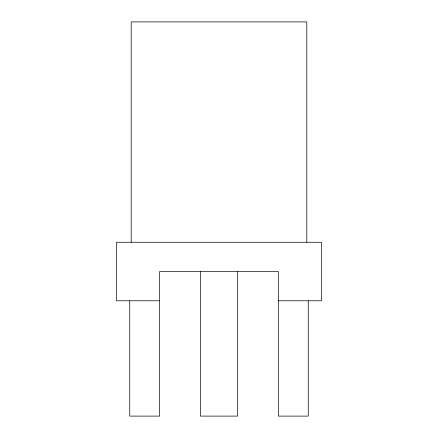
<?xml version="1.0" encoding="UTF-8"?>
<svg xmlns="http://www.w3.org/2000/svg" width="438" height="438" viewBox="0 0 438 438"><rect width="100%" height="100%" fill="white"/><g stroke="black" fill="none" stroke-linecap="round" stroke-linejoin="round"><path stroke-width="0.66" d="M159.591 300.796L116.574 300.796L116.574 242.263L321.426 242.263L321.426 300.796L278.409 300.796M308.259 300.796L308.259 416.1L278.409 416.1L278.409 271.533L159.591 271.533L159.591 416.1L129.741 416.1L129.741 300.796M306.797 242.263L306.797 21.9L131.203 21.9L131.203 242.263M237.533 271.533L237.533 416.1L200.467 416.1L200.467 271.533"/></g></svg>
